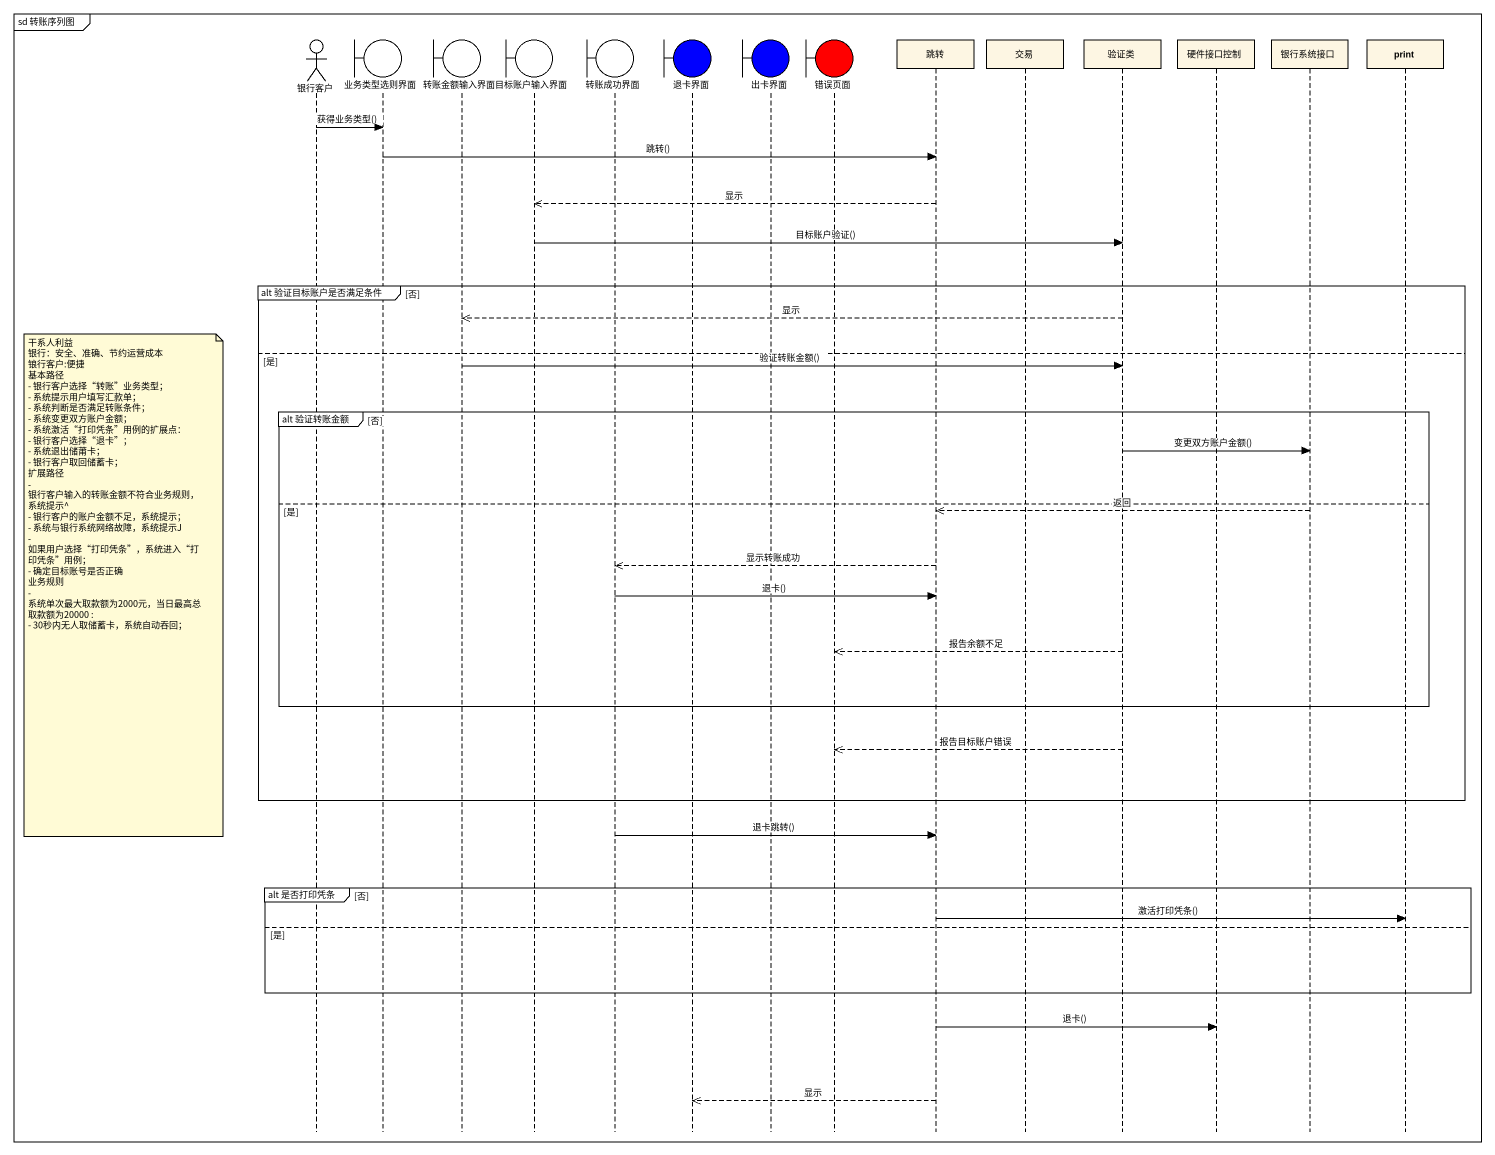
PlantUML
@startuml
mainframe sd 转账序列图
hide footbox
actor 银行客户
boundary 业务类型选则界面
boundary 转账金额输入界面
boundary 目标账户输入界面
boundary 转账成功界面
boundary 退卡界面 #0000FF
boundary 出卡界面 #0000FF
boundary 错误页面 #FF0000
participant 跳转
participant 交易
participant 验证类
participant 硬件接口控制
participant 银行系统接口
participant print

银行客户 -> 业务类型选则界面 : 获得业务类型()
业务类型选则界面 -> 跳转 : 跳转()
跳转 -->> 目标账户输入界面 : 显示
目标账户输入界面 -> 验证类 : 目标账户验证()
group alt 验证目标账户是否满足条件 [否]
  验证类 -->> 转账金额输入界面 : 显示
else 是
  转账金额输入界面 -> 验证类 : 验证转账金额()
  group alt 验证转账金额 [否]
    验证类 -> 银行系统接口 : 变更双方账户金额()
  else 是
    银行系统接口 -->> 跳转 : 返回
    跳转 -->> 转账成功界面 : 显示转账成功
    note left of 银行客户
      干系人利益
      银行：安全、准确、节约运营成本
      锒行客户:便捷
      基本路径
      - 银行客户选择“转账”业务类型；
      - 系统提示用户填写汇款单；
      - 系统判断是否满足转账条件；
      - 系统变更双方账户金额；
      - 系统激活“打印凭条”用例的扩展点：
      - 银行客户选择“退卡”；
      - 系统退出储莆卡；
      - 银行客户取回储蓄卡；
      扩展路径
      - 银行客户输入的转账金额不符合业务规则，系统提示^
      - 银行客户的账户金额不足，系统提示；
      - 系统与银行系统网络故障，系统提示J
      - 如果用户选择“打印凭条”，系统进入“打印凭条”用例；
      - 确定目标账号是否正确
      业务规则
      - 系统单次最大取款额为2000元，当日最高总取款额为20000 :
      - 30秒内无人取储蓄卡，系统自动吞回；
    end note
    转账成功界面 -> 跳转 : 退卡()
    验证类 -->> 错误页面 : 报告余额不足
  end
  验证类 -->> 错误页面 : 报告目标账户错误
end
转账成功界面 -> 跳转 : 退卡跳转()
group alt 是否打印凭条 [否]
  跳转 -> print : 激活打印凭条()
else 是
end
跳转 -> 硬件接口控制 : 退卡()
跳转 -->> 退卡界面 : 显示
@enduml
